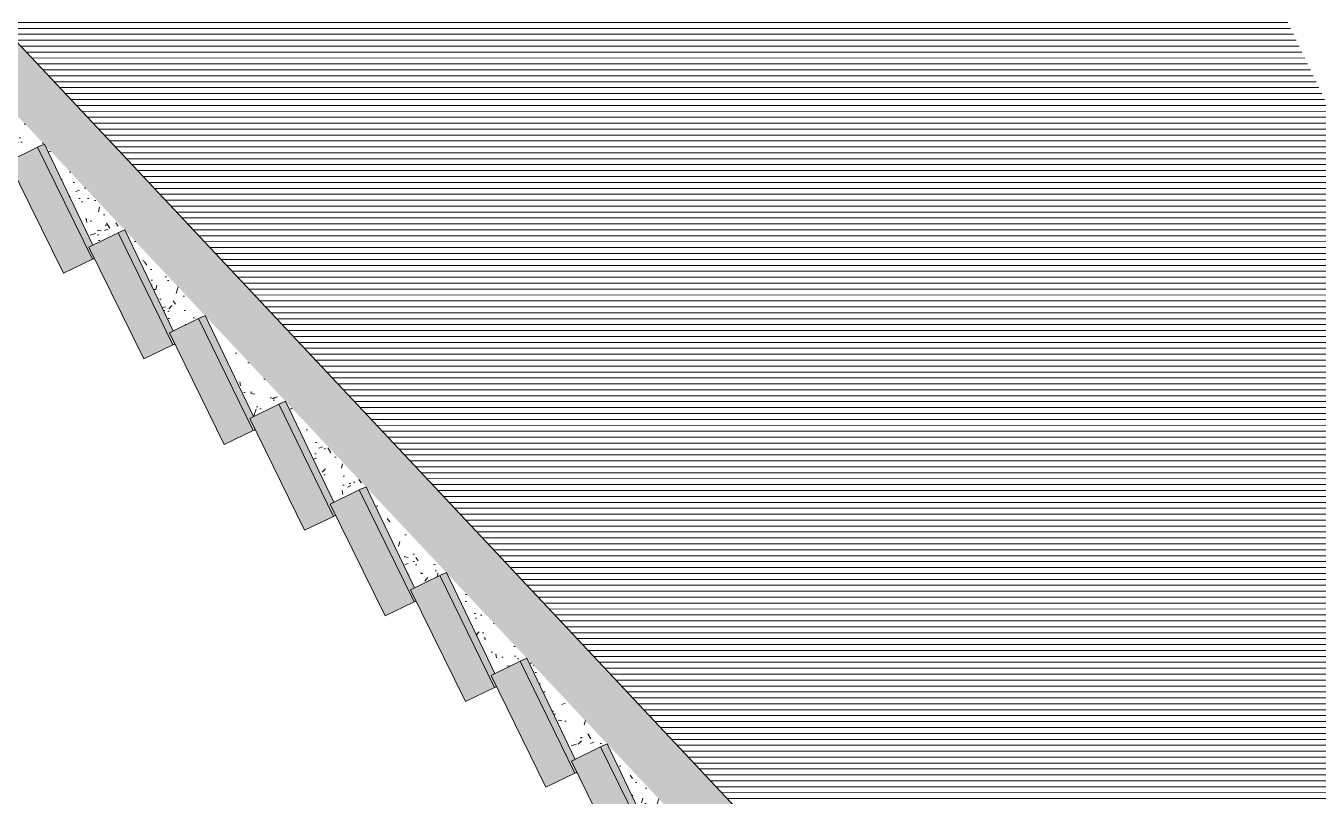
# Model space of a CAD drawing. Header units: metres. Extents: x 678805 to 1359287, y 2747329 to 5497370.
# Drawn here: x 679430.83 to 679436.02, y 2747410.87 to 2747413.96 of the extents above; entities that cross this region are included whole.
import ezdxf

# ---------------------------------------------------------------- set-up
doc = ezdxf.new("R2010")
doc.units = ezdxf.units.M
doc.layers.add('02-L-Waterfeatures 01', color=7, linetype='Continuous', true_color=0x4da6ff)
doc.layers.add('XREF_MON_WATERFEATURE$0$EIT_3 TR sorra', color=7, linetype='Continuous', true_color=0xd8ceb0)
for name, color, linetype, lineweight in [('XREF_MON_WATERFEATURE$0$02-L-seccionat', 6, 'Continuous', 5), ('XREF_MON_WATERFEATURE$0$1-CM', 7, 'Continuous', 0), ('XREF_MON_WATERFEATURE$0$3-TR terra compactada', 45, 'Continuous', 0)]:
    doc.layers.add(name, color=color, linetype=linetype, lineweight=lineweight)
doc.layers.add('XREF_MON_WATERFEATURE$0$03-TR-Paviment_08_Natural Stone Bleachers', color=7, linetype='Continuous', lineweight=5, true_color=0xafad9d)
doc.layers.add('XREF_MON_WATERFEATURE$0$3-TR tot_u', color=7, linetype='Continuous', lineweight=5, true_color=0x787878)
pattern_1 = [(140.2657052682364, (0, 0), (0.01509404820416395, 0.1822566261451429), [0.01904999999999999, -0.20955]), (85.26570526823643, (0, 0), (-0.1908913524536957, -0.03612905236550715), [0.01523999999999999, -0.1676405841699999]), (190.7171499682364, (0.001257834024727345, 0.01518800295889378), (-0.1757972964594494, 0.1461275733350754), [0.0161900088, -0.1780902445999999]), (136.4499052682364, (-0.05079945363104343, -0.0002355808392167091), (0.04078476980641642, 0.2712710937435791), [0.02857499999999999, -0.3143249999999999]), (186.9012628782364, (-0.04740075068548322, 0.02237032353878021), (-0.2485244055850191, 0.2362541636179226), [0.02428502314, -0.26713560816]), (81.44985643823651, (-0.05079945363104343, -0.0002355808392167091), (-0.2485244055728928, 0.236254163631453), [0.02285996707, -0.25145973192]), (111.2657052682364, (-0.03821738064289093, 0.02522304141893983), (0.1015609996681333, 0.1520870071589396), [0.01904999999999999, -0.20955]), (56.26570526823645, (-0.03821738064289093, 0.02522304141893983), (-0.1844725872360155, 0.06094720773432244), [0.01524, -0.16764]), (161.7171502682364, (-0.02975396392866969, 0.0378969581797719), (-0.08291158851697789, 0.2130342145507936), [0.0161900088, -0.1780899375999999]), (127.7657052682364, (0, 0), (-0.08456845279953114, 0.002696453221080187), [0, -0.165608, 0, -0.17018, 0, -0.168275]), (97.76570526823639, (0, 0), (-0.1004893681048352, 0.06635436509206397), [0, -0.09702799999999996, 0, -0.1617979999999999, 0, -0.06413499999999998]), (57.76570526823641, (0.0002626720815896988, -0.05664139124564826), (0.005099892512198945, 0.1356157037433498), [0, -0.06349999999999995, 0, -0.1981199999999999, 0, -0.2628899999999998]), (47.76570526823642, (0.000380463432520628, -0.08204111782833934), (-0.02611315413537123, 0.1480096753778696), [0, -0.08254999999999997, 0, -0.1315719999999999, 0, -0.1866899999999999])]
pattern_2 = [(233.4975340777489, (4.149998330976814, 3.49978684540838), (0.0007298412642033087, -0.004884920084204665), [0.0034925, -0.0034925])]

# ---------------------------------------------------------------- blocks, each defined once
blk = doc.blocks.new('XREF_MON_WATERFEATURE$0$Long section P1')
at = {"layer": 'XREF_MON_WATERFEATURE$0$03-TR-Paviment_08_Natural Stone Bleachers'}
h = blk.add_hatch(dxfattribs=at)
h.set_pattern_fill('DASH', color=256, scale=0.0011, angle=233.497534077749, style=0, double=1)
h.set_pattern_definition(pattern_2)
h.paths.add_polyline_path([(7.570132804103196, 4.871127696707845), (7.570133021567017, 4.741558300331235), (8.071242889389396, 4.745900051435456), (8.070114036090672, 4.875895150471479)])
h = blk.add_hatch(dxfattribs=at)
h.set_pattern_fill('DASH', color=256, scale=0.0011, angle=233.497534077749, style=0, double=1)
h.set_pattern_definition(pattern_2)
h.paths.add_polyline_path([(7.120133040472865, 4.728301006369293), (7.120133258402348, 4.598731609527022), (7.621243125759065, 4.603073360631242), (7.620114271529019, 4.733068459201604)])
h = blk.add_hatch(dxfattribs=at)
h.set_pattern_fill('DASH', color=256, scale=0.0011, angle=233.497534077749, style=0, double=1)
h.set_pattern_definition([(233.4975340777488, (-56.87386944517493, -48.69128631451167), (0.0007298412642033048, -0.004884920084204666), [0.003492499999999999, -0.003492499999999999])])
h.paths.add_polyline_path([(6.67013327870518, 4.585474314400926), (6.670133496634662, 4.455904917325824), (7.171243364922702, 4.460246668662876), (7.170114509295672, 4.590241767000407)])
h = blk.add_hatch(dxfattribs=at)
h.set_pattern_fill('DASH', color=256, scale=0.0011, angle=233.497534077749, style=0, double=1)
h.set_pattern_definition([(233.4975340777488, (-57.32386920368299, -48.8341129925102), (0.0007298412642033048, -0.004884920084204666), [0.003492499999999999, -0.003492499999999999])])
h.paths.add_polyline_path([(6.220133517868817, 4.4426476189401), (6.220133732073009, 4.314696665853262), (6.721243608277291, 4.317419989733025), (6.720114751253277, 4.44741508923471)])
h = blk.add_hatch(dxfattribs=at)
h.set_pattern_fill('DASH', color=256, scale=0.0011, angle=233.497534077749, style=0, double=1)
h.set_pattern_definition([(233.4975340777488, (-57.77386897057295, -48.97693970007822), (0.0007298412642033048, -0.004884920084204666), [0.003492499999999999, -0.003492499999999999])])
h.paths.add_polyline_path([(5.770133752841502, 4.299820928368717), (5.770133971236646, 4.170251531992108), (6.271243840456009, 4.174593282863498), (6.270114984828979, 4.304588381201029)])
h = blk.add_hatch(dxfattribs=at)
h.set_pattern_fill('DASH', color=256, scale=0.0011, angle=233.497534077749, style=0, double=1)
h.set_pattern_definition([(233.4975340777488, (-58.22386872954667, -49.11976639390923), (0.0007298412642033048, -0.004884920084204666), [0.003492499999999999, -0.003492499999999999])])
h.paths.add_polyline_path([(5.320133995264769, 4.156994234304875), (5.320134213659912, 4.027424836996943), (5.82124408101663, 4.031766588333994), (5.820115226320922, 4.161761687602848)])
h = blk.add_hatch(dxfattribs=at)
h.set_pattern_fill('DASH', color=256, scale=0.0011, angle=233.497534077749, style=0, double=1)
h.set_pattern_definition([(233.4975340777488, (-58.67386849224567, -49.26259308541194), (0.0007298412642033048, -0.004884920084204666), [0.003492499999999999, -0.003492499999999999])])
h.paths.add_polyline_path([(4.870134233497083, 4.014167543500662), (4.870134450495243, 3.884598146192729), (5.371244317851961, 3.888939897529781), (5.370115463621914, 4.018934996332973)])
h = blk.add_hatch(dxfattribs=at)
h.set_pattern_fill('DASH', color=256, scale=0.0011, angle=233.497534077749, style=0, double=1)
h.set_pattern_definition([(233.4975340777489, (1.000000000465661, 2.499999999534339), (0.0007298412642033087, -0.004884920084204665), [0.0034925, -0.0034925])])
h.paths.add_polyline_path([(4.420134473592043, 3.871340850833803), (4.420134691521525, 3.741771453991532), (4.921244559343904, 3.746113205328584), (4.920115706045181, 3.876108304131776)])
at = {"layer": 'XREF_MON_WATERFEATURE$0$3-TR terra compactada'}
h = blk.add_hatch(dxfattribs=at)
h.set_pattern_fill('LINE', color=256, scale=0.007499999999999999, angle=-115.5575462492015, style=0)
h.set_pattern_definition([(244.4424537507984, (1.000000000465661, 2.499999999534339), (0.02148250488440889, -0.01027312708679047), [])])
h.paths.add_polyline_path([(10.71988786989823, 5.267380715497664), (10.46988786989823, 5.267380715497664), (3.121245155110955, 2.93497429555282), (3.121245155110955, 2.301979742245749), (2.170754761900753, 2.301979742478579), (2.170754756778479, 2.684450435684994), (1.84492399264127, 2.687072572764009), (0, 2.722765030805022), (-4.656612873077393e-10, 0), (34.51064929459244, 0), (34.51531785260886, 6.56265344331041), (29.9232946918346, 6.482318322639912), (29.93329225039854, 5.643679985320427), (27.60592488572001, 5.643524000653997), (27.23019151389599, 4.99273470765911), (22.13872488681227, 4.992734710918739), (21.76299151498824, 4.341945421881974), (16.62236303137615, 4.341945421649143), (16.2922404287383, 3.770156301558018), (10.71988787036389, 3.770163531182334)])
at = {"layer": 'XREF_MON_WATERFEATURE$0$3-TR tot_u'}
h = blk.add_hatch(dxfattribs=at)
h.set_pattern_fill('AR-CONC', color=256, scale=0.001, angle=90.26570526823643)
h.set_pattern_definition(pattern_1)
h.paths.add_polyline_path([(15.69224042771384, 6.284452488413081), (13.87002394301817, 6.284452486317605), (13.86984042730182, 6.295629837550223), (12.57019382109866, 6.295651278458536), (11.14983986830339, 6.304452437907457), (11.14983986830339, 5.576142784208059), (10.76339384634048, 5.572793006431311), (2.671245385892689, 3.001979742199183), (2.170202194713056, 3.002452704124153), (2.170754761435091, 2.301979742012918), (3.121245155110955, 2.301979742245749), (3.121245155110955, 2.93497429555282), (10.46988786989823, 5.267380715497664), (10.71988786989823, 5.267380715497664), (10.71988787036389, 3.870162899140269), (16.1922404281795, 3.87016289960593), (16.19224042864516, 4.220162899233401), (15.69224042864516, 4.220162899233401)])
h = blk.add_hatch(dxfattribs=at)
h.set_pattern_fill('AR-CONC', color=256, scale=0.001, angle=90.26570526823643)
h.set_pattern_definition(pattern_1)
h.paths.add_polyline_path([(8.521242315880954, 4.858726756181568), (8.07025912636891, 4.859190040500835), (8.071242916863412, 4.745900060515851), (8.071242545731366, 4.715900060720742)])
h = blk.add_hatch(dxfattribs=at)
h.set_pattern_fill('AR-CONC', color=256, scale=0.001, angle=90.26570526823643)
h.set_pattern_definition(pattern_1)
h.paths.add_polyline_path([(8.071242519188672, 4.715900051873177), (7.620259328745306, 4.716363335959613), (7.621243119705468, 4.60307335620746), (7.621242749504745, 4.573073356412351)])
h = blk.add_hatch(dxfattribs=at)
h.set_pattern_fill('AR-CONC', color=256, scale=0.001, angle=90.26570526823643)
h.set_pattern_definition(pattern_1)
h.paths.add_polyline_path([(7.621242756024003, 4.573073436971754), (7.170259566511959, 4.573536721291021), (7.171243357472122, 4.460246741306037), (7.171242986805737, 4.430246741510928)])
h = blk.add_hatch(dxfattribs=at)
h.set_pattern_fill('AR-CONC', color=256, scale=0.001, angle=90.26570526823643)
h.set_pattern_definition(pattern_1)
h.paths.add_polyline_path([(7.171242994256318, 4.430246668634936), (6.720259804278612, 4.430709953885525), (6.721243595238775, 4.317419973667711), (6.721243224106729, 4.28741997317411)])
h = blk.add_hatch(dxfattribs=at)
h.set_pattern_fill('AR-CONC', color=256, scale=0.001, angle=90.26570526823643)
h.set_pattern_definition(pattern_1)
h.paths.add_polyline_path([(6.721243236213923, 4.287419977365062), (6.270260046701878, 4.28788326214999), (6.271243837662041, 4.174593282397836), (6.271243467461318, 4.144593282137066)])
h = blk.add_hatch(dxfattribs=at)
h.set_pattern_fill('AR-CONC', color=256, scale=0.001, angle=90.26570526823643)
h.set_pattern_definition(pattern_1)
h.paths.add_polyline_path([(6.271243355702609, 4.144593246513978), (5.820260164327919, 4.145056531298906), (5.821243956219405, 4.031766551081091), (5.821243585087359, 4.001766550820321)])
h = blk.add_hatch(dxfattribs=at)
h.set_pattern_fill('AR-CONC', color=256, scale=0.001, angle=90.26570526823643)
h.set_pattern_definition(pattern_1)
h.paths.add_polyline_path([(5.821243589743972, 4.001766552682966), (5.370260400697589, 4.002229837002233), (5.371244191657752, 3.88893985748291), (5.371243820991367, 3.85893985722214)])
h = blk.add_hatch(dxfattribs=at)
h.set_pattern_fill('AR-CONC', color=256, scale=0.001, angle=90.26570526823643)
h.set_pattern_definition(pattern_1)
h.paths.add_polyline_path([(5.371243986301124, 3.858939909841865), (4.920260796323419, 3.859403194161132), (4.921244587749243, 3.746113214408979), (4.921244216151536, 3.716113214381039)])
h = blk.add_hatch(dxfattribs=at)
h.set_pattern_fill('AR-CONC', color=256, scale=0.001, angle=90.26570526823643)
h.set_pattern_definition(pattern_1)
h.paths.add_polyline_path([(4.92124418867752, 3.716113205533475), (4.470260999165475, 3.716576490085572), (4.471244790125638, 3.603286509867758), (4.471244418993592, 3.573286510072649)])
at = {"layer": 'XREF_MON_WATERFEATURE$0$EIT_3 TR sorra'}
h = blk.add_hatch(dxfattribs=at)
h.set_pattern_fill('ANSI36', color=256, scale=0.00107500000000001, angle=-0.06992019993603849, style=0, double=1)
h.set_pattern_definition([(44.93007980006388, (6.382545513566583, 6.420519038103521), (0.001818180869963322, 0.006634756685681992), [0.008532812500000073, -0.001706562500000015, 0, -0.001706562500000015])])
h.paths.add_polyline_path([(7.570131297688931, 4.73264141054824), (7.620114271063358, 4.733068458270282), (7.620259336195886, 4.716363336658105), (8.071298657916486, 4.715899994131178), (8.071242889389396, 4.745900051901117), (7.570133022032678, 4.741558300564066)])
h = blk.add_hatch(dxfattribs=at)
h.set_pattern_fill('ANSI36', color=256, scale=0.00107500000000001, angle=-0.06992019993603849, style=0, double=1)
h.set_pattern_definition([(44.93007980006388, (5.932545750867575, 6.277692423667759), (0.001818180869963322, 0.006634756685681992), [0.008532812500000073, -0.001706562500000015, 0, -0.001706562500000015])])
h.paths.add_polyline_path([(7.120131534524262, 4.589814795646816), (7.17011450836435, 4.590241842903197), (7.170259573031217, 4.573536721523851), (7.621298895217478, 4.573073379229754), (7.621243126224726, 4.603073436766863), (7.120133258402348, 4.598731685895473)])
h = blk.add_hatch(dxfattribs=at)
h.set_pattern_fill('ANSI36', color=256, scale=0.00107500000000001, angle=-0.06992019993603849, style=0, double=1)
h.set_pattern_definition([(44.93007980006388, (5.48254598909989, 6.13486565509811), (0.001818180869963322, 0.006634756685681992), [0.008532812500000073, -0.001706562500000015, 0, -0.001706562500000015])])
h.paths.add_polyline_path([(6.670131771825254, 4.446988027077168), (6.720114745665342, 4.44741507479921), (6.72025981079787, 4.430709953419864), (7.171299133449793, 4.430246611591429), (7.17124336399138, 4.460246668662876), (6.670133497100323, 4.455904917325824)])
h = blk.add_hatch(dxfattribs=at)
h.set_pattern_fill('ANSI36', color=256, scale=0.00107500000000001, angle=-0.06992019993603849, style=0, double=1)
h.set_pattern_definition([(44.93007980006388, (5.032546233385801, 5.992038975935429), (0.001818180869963322, 0.006634756685681992), [0.008532812500000073, -0.001706562500000015, 0, -0.001706562500000015])])
h.paths.add_polyline_path([(6.220132015179843, 4.304161349311471), (6.270114988088608, 4.304588397033513), (6.270260053686798, 4.287883275188506), (6.721299375407398, 4.287419932428747), (6.721243606414646, 4.317419990897179), (6.220133739057928, 4.313078239560127)])
h = blk.add_hatch(dxfattribs=at)
h.set_pattern_fill('ANSI36', color=256, scale=0.00107500000000001, angle=-0.06992019993603849, style=0, double=1)
h.set_pattern_definition([(44.93007980006388, (4.582546465098858, 5.849212232511491), (0.001818180869963322, 0.006634756685681992), [0.008532812500000073, -0.001706562500000015, 0, -0.001706562500000015])])
h.paths.add_polyline_path([(5.770132247358561, 4.16133460495621), (5.820115220732987, 4.161761653143913), (5.820260286331177, 4.145056531298906), (6.271299607586116, 4.144593189004809), (6.271243839524686, 4.174593246541917), (5.770133971702307, 4.170251495204866)])
h = blk.add_hatch(dxfattribs=at)
h.set_pattern_fill('ANSI36', color=256, scale=0.00107500000000001, angle=-0.06992019993603849, style=0, double=1)
h.set_pattern_definition([(44.93007980006388, (4.132546705659479, 5.70638553891331), (0.001818180869963322, 0.006634756685681992), [0.008532812500000073, -0.001706562500000015, 0, -0.001706562500000015])])
h.paths.add_polyline_path([(5.320132487919182, 4.018507910892367), (5.370115460827947, 4.018934958614409), (5.370260526426136, 4.002229837235063), (5.821299849078059, 4.001766494940966), (5.821244080550969, 4.031766552478075), (5.320134212262928, 4.027424800675362)])
h = blk.add_hatch(dxfattribs=at)
h.set_pattern_fill('ANSI36', color=256, scale=0.00107500000000001, angle=-0.06992019993603849, style=0, double=1)
h.set_pattern_definition([(44.93007980006388, (3.68254694249481, 5.563558896072209), (0.001818180869963322, 0.006634756685681992), [0.008532812500000073, -0.001706562500000015, 0, -0.001706562500000015])])
h.paths.add_polyline_path([(4.870132726151496, 3.875681268051267), (4.920115700457245, 3.87610831623897), (4.920260763727129, 3.859403194859624), (5.371300086844712, 3.858939852099866), (5.371244318783283, 3.888939909636974), (4.87013444956392, 3.884598158765584)])
h = blk.add_hatch(dxfattribs=at)
h.set_pattern_fill('ANSI36', color=256, scale=0.00107500000000001, angle=-0.06992019993603849, style=0, double=1)
h.set_pattern_definition([(44.93007980006388, (3.232547184918076, 5.420732191298157), (0.001818180869963322, 0.006634756685681992), [0.008532812500000073, -0.001706562500000015, 0, -0.001706562500000015])])
h.paths.add_polyline_path([(4.42013296764344, 3.732854564208537), (4.470115940552205, 3.733281611930579), (4.470261006150395, 3.716576490085572), (4.921300327405334, 3.716113147791475), (4.921244559343904, 3.746113205328584), (4.420134691987187, 3.741771453991532)])
at = {"layer": 'XREF_MON_WATERFEATURE$0$02-L-seccionat'}
blk.add_lwpolyline([(2.170763956848532, 2.811694333795458), (2.170754760503769, 2.66652348684147), (2.170754761435091, 2.301979742012918), (3.121245154179633, 2.301979742944241), (3.121245155110955, 2.93497429555282), (10.46988786989823, 5.267380715497664), (10.71988786989823, 5.267380715497664)], dxfattribs=at)
for points in [[(7.570132804103196, 4.871127696707845), (7.570133021567017, 4.741558300331235), (8.071242889389396, 4.745900051435456), (8.070114036090672, 4.875895150471479)], [(7.120133040472865, 4.728301006369293), (7.120133258402348, 4.598731609527022), (7.621243125759065, 4.603073360631242), (7.620114271529019, 4.733068459201604)], [(6.67013327870518, 4.585474314400926), (6.670133496634662, 4.455904917325824), (7.171243364922702, 4.460246668662876), (7.170114509295672, 4.590241767000407)], [(6.220133516471833, 4.442647619638592), (6.220133732073009, 4.314696665387601), (6.721243608277291, 4.317419989733025), (6.720114751253277, 4.44741508923471)], [(5.770133752841502, 4.299820928368717), (5.770133971236646, 4.170251531992108), (6.271243840456009, 4.174593282863498), (6.270114984828979, 4.304588381201029)], [(5.320133995264769, 4.156994234304875), (5.320134213659912, 4.027424836996943), (5.82124408101663, 4.031766588333994), (5.820115226320922, 4.161761687602848)], [(4.870134233497083, 4.014167543500662), (4.870134450495243, 3.884598146192729), (5.371244317851961, 3.888939897529781), (5.370115463621914, 4.018934996332973)], [(4.420134473592043, 3.871340850833803), (4.420134691521525, 3.741771453991532), (4.921244559343904, 3.746113205328584), (4.920115706045181, 3.876108304131776)]]:
    blk.add_lwpolyline(points, close=True, dxfattribs=at)
at = {"layer": 'XREF_MON_WATERFEATURE$0$1-CM'}
for points in [[(7.570133021567017, 4.741558300331235), (7.570132052060217, 4.736539332428947), (7.570165821351111, 4.732641708804294)], [(8.071242889389396, 4.745900051435456), (8.071242519188672, 4.715900051873177), (7.620259336195886, 4.716363336658105), (7.620114271063358, 4.733068458270282)], [(8.071242889389396, 4.745900051435456), (8.071320143062621, 4.736983844777569)], [(7.120133257936686, 4.598731609527022), (7.120132287032902, 4.593712641857564), (7.12016605772078, 4.589815018698573)], [(7.62124312762171, 4.603073436999694), (7.621242756024003, 4.573073436971754), (7.170259573031217, 4.573536721523851), (7.17011450836435, 4.590241842903197)], [(7.621243125759065, 4.603073360631242), (7.62132037896663, 4.594157154439017)], [(6.670133496634662, 4.455904917325824), (6.670132526196539, 4.450885949656367), (6.670166295953095, 4.446988326031715)], [(7.171243364922702, 4.460246668662876), (7.171242994256318, 4.430246668634936), (6.72025981079787, 4.430709953419864), (6.720114745665342, 4.44741507479921)], [(7.171243364922702, 4.460246668662876), (7.171320617664605, 4.451330462470651)], [(7.171243365388364, 4.460246669128537), (7.171320616733283, 4.451330462936312)], [(6.220133732073009, 4.314696665853262), (6.2201326796785, 4.304161322768778)], [(6.721243606414646, 4.317419990897179), (6.721243237145245, 4.287419990170747), (6.270260053686798, 4.287883275188506), (6.270114988088608, 4.304588397033513)], [(6.721243782900274, 4.31741999136284), (6.721241883467883, 4.308503100182861)], [(5.770133971236646, 4.170251531992108), (5.770133000332862, 4.16523256432265), (5.770166771486402, 4.161334940697998)], [(6.271243839524686, 4.174593246541917), (6.271243468858302, 4.144593246281147), (5.820260286331177, 4.145056531298906), (5.820115220732987, 4.161761653143913)], [(6.271243840456009, 4.174593282863498), (6.271321092732251, 4.165677076671273)], [(5.320134213659912, 4.027424836996943), (5.320133242290467, 4.022405869327486), (5.320167012512684, 4.018508246168494)], [(5.82124408101663, 4.031766552710906), (5.821243709884584, 4.001766552682966), (5.370260526426136, 4.002229837235063), (5.370115460827947, 4.018934958614409)], [(5.82124408101663, 4.031766588333994), (5.821321334689856, 4.022850382141769)], [(4.870134450495243, 3.884598146192729), (4.870133480988443, 3.879579178988934), (4.870167249813676, 3.875681555597112)], [(5.371244318783283, 3.888939909636974), (5.371243947185576, 3.858939909841865), (4.920260763727129, 3.859403194859624), (4.920115700457245, 3.87610831623897)], [(5.371244317851961, 3.888939897529781), (5.371321571990848, 3.880023691337556)], [(4.921244559343904, 3.746113205328584), (4.92124418867752, 3.716113205533475), (4.470261006150395, 3.716576490085572), (4.470115940552205, 3.733281611930579)], [(4.921244559343904, 3.746113205328584), (4.921321812085807, 3.737196998670697)]]:
    blk.add_lwpolyline(points, dxfattribs=at)
blk = doc.blocks.new('XREF_MON_WATERFEATURE')
at = {"rotation": 115.5575828872244}
blk.add_blockref('XREF_MON_WATERFEATURE$0$Long section P1', (679438.644752539, 2747408.239914611), dxfattribs=at)

msp = doc.modelspace()

# ---------------------------------------------------------------- block references
at = {"layer": '02-L-Waterfeatures 01', "color": 18, "true_color": 0x000000}
msp.add_blockref('XREF_MON_WATERFEATURE', (0, 0), dxfattribs=at)

doc.saveas('drawing.dxf')
